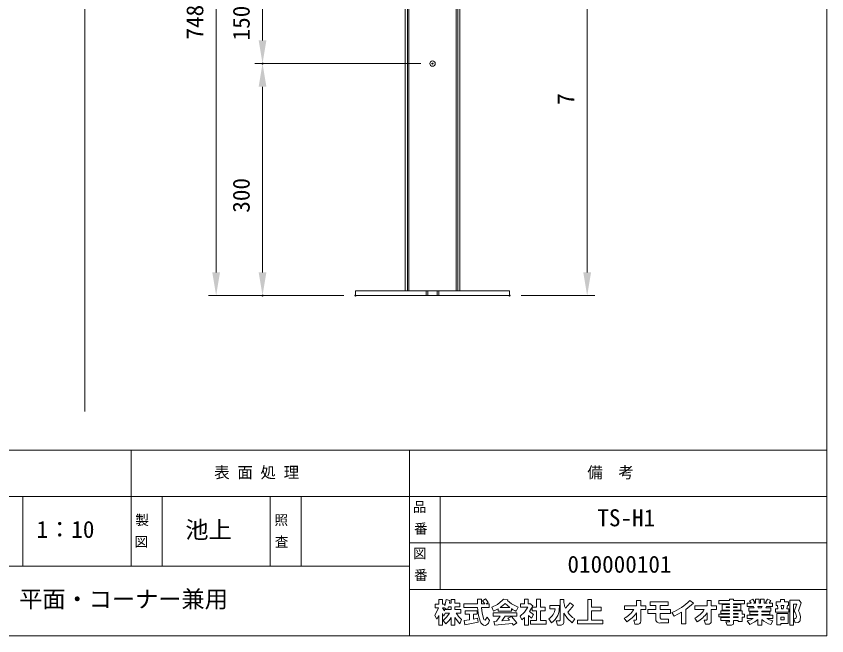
# Model space of a CAD drawing. Units: millimetres, scale not verified. Extents: x -203 to 203, y -143 to 143.
# Drawn here: x 93.1 to 198, y -138 to -57.9 of the extents above; entities that cross this region are included whole.
import ezdxf
from ezdxf.enums import TextEntityAlignment as Align

# ---------------------------------------------------------------- set-up
doc = ezdxf.new("R2010")
doc.units = ezdxf.units.MM
doc.header["$LTSCALE"] = 0.25
doc.header["$PDMODE"] = 32
doc.header["$PDSIZE"] = 0.125
for name, color, linetype, lineweight in [('0-1_DIMENSION_LINES$02_DIMENSI', 7, 'Continuous', 18), ('0-3_図面_FORMAT$03_TEXT', 7, 'Continuous', 18), ('0-4_図面_FORMAT$01_WAKU$OUT_LINE', 6, 'Continuous', 18), ('0-5_図面_FORMAT$01_WAKU$SUB_LINE', 7, 'Continuous', 18), ('0-6_図面_FORMAT$02_LOGO$01_MZ_LO', 7, 'Continuous', 18), ('0-8_DIMENSION_LINES$03_LINES', 7, 'Continuous', 18)]:
    doc.layers.add(name, color=color, linetype=linetype, lineweight=lineweight)
doc.layers.add('0-2_DEFPOINTS', color=7, linetype='Continuous')
doc.styles.add('ＭＳ ゴシック', font='')
doc.styles.get('ＭＳ ゴシック').set_extended_font_data('MS Gothic')

# ---------------------------------------------------------------- blocks, each defined once
blk = doc.blocks.new('D3')
at = {"layer": '0-1_DIMENSION_LINES$02_DIMENSI'}
for p, q in [((366.7465, 106.7), (378, 106.7)), ((377, 57.4998), (377, 103.7002)), ((368.4715, 54.5), (378, 54.5))]:
    blk.add_line(p, q, dxfattribs=at)
for points in [[(377.5, 103.7002), (376.5, 103.7002), (377, 106.7)], [(376.5, 57.4998), (377.5, 57.4998), (377, 54.5)]]:
    blk.add_solid(points, dxfattribs=at)
at = {"layer": '0-2_DEFPOINTS'}
for p in [(365.2465, 106.7), (377, 106.7), (366.9715, 54.5)]:
    blk.add_point(p, dxfattribs=at)
at = {"layer": '0-1_DIMENSION_LINES$02_DIMENSI', "style": 'ＭＳ ゴシック'}
blk.add_text('7', height=2.199, rotation=90, dxfattribs=at).set_placement((376, 79.1714), align=Align.BOTTOM_LEFT)
blk = doc.blocks.new('X77')
at = {"layer": '0-3_図面_FORMAT$03_TEXT', "style": 'ＭＳ ゴシック'}
for s, p in [('製', (318.5494, 24.4428)), ('図', (318.4514, 21.6315))]:
    blk.add_text(s, height=1.283, dxfattribs=at).set_placement(p, align=Align.BOTTOM_LEFT)
blk = doc.blocks.new('X78')
at = {"layer": '0-3_図面_FORMAT$03_TEXT', "style": 'ＭＳ ゴシック'}
for s, p in [('照', (336.5582, 24.4428)), ('査', (336.5932, 21.6315))]:
    blk.add_text(s, height=1.283, dxfattribs=at).set_placement(p, align=Align.BOTTOM_LEFT)
blk = doc.blocks.new('X79')
at = {"layer": '0-3_図面_FORMAT$03_TEXT', "style": 'ＭＳ ゴシック'}
for s, p in [('品', (354.4579, 26.1412)), ('番', (354.5997, 23.3299))]:
    blk.add_text(s, height=1.283, dxfattribs=at).set_placement(p, align=Align.BOTTOM_LEFT)
blk = doc.blocks.new('X80')
at = {"layer": '0-3_図面_FORMAT$03_TEXT', "style": 'ＭＳ ゴシック'}
for s, p in [('図', (354.4667, 20.1412)), ('番', (354.5997, 17.3299))]:
    blk.add_text(s, height=1.283, dxfattribs=at).set_placement(p, align=Align.BOTTOM_LEFT)
blk = doc.blocks.new('D21')
at = {"layer": '0-1_DIMENSION_LINES$02_DIMENSI'}
for p, q in [((355.4965, 84.5), (334, 84.5)), ((335, 81.5002), (335, 57.4998)), ((345.5215, 54.5), (334, 54.5))]:
    blk.add_line(p, q, dxfattribs=at)
for points in [[(335.5, 81.5002), (334.5, 81.5002), (335, 84.5)], [(334.5, 57.4998), (335.5, 57.4998), (335, 54.5)]]:
    blk.add_solid(points, dxfattribs=at)
at = {"layer": '0-2_DEFPOINTS'}
for p in [(356.9965, 84.5), (335, 54.5), (347.0215, 54.5)]:
    blk.add_point(p, dxfattribs=at)
at = {"layer": '0-1_DIMENSION_LINES$02_DIMENSI', "style": 'ＭＳ ゴシック'}
blk.add_text('300', height=2.199, rotation=90, dxfattribs=at).set_placement((334, 65.2143), align=Align.BOTTOM_LEFT)
blk = doc.blocks.new('D22')
at = {"layer": '0-1_DIMENSION_LINES$02_DIMENSI'}
for p, q in [((355.4965, 99.5), (334, 99.5)), ((335, 96.5002), (335, 87.4998)), ((355.4965, 84.5), (334, 84.5))]:
    blk.add_line(p, q, dxfattribs=at)
for points in [[(335.5, 96.5002), (334.5, 96.5002), (335, 99.5)], [(334.5, 87.4998), (335.5, 87.4998), (335, 84.5)]]:
    blk.add_solid(points, dxfattribs=at)
at = {"layer": '0-2_DEFPOINTS'}
for p in [(356.9965, 99.5), (335, 84.5), (356.9965, 84.5)]:
    blk.add_point(p, dxfattribs=at)
at = {"layer": '0-1_DIMENSION_LINES$02_DIMENSI', "style": 'ＭＳ ゴシック'}
blk.add_text('150', height=2.199, rotation=90, dxfattribs=at).set_placement((334, 87.5), align=Align.BOTTOM_LEFT)
blk = doc.blocks.new('D24')
at = {"layer": '0-1_DIMENSION_LINES$02_DIMENSI'}
for p, q in [((351.9465, 129.3), (328, 129.3)), ((329, 57.4998), (329, 126.3002)), ((345.5215, 54.5), (328, 54.5))]:
    blk.add_line(p, q, dxfattribs=at)
for points in [[(329.5, 126.3002), (328.5, 126.3002), (329, 129.3)], [(328.5, 57.4998), (329.5, 57.4998), (329, 54.5)]]:
    blk.add_solid(points, dxfattribs=at)
at = {"layer": '0-2_DEFPOINTS'}
for p in [(329, 129.3), (353.4465, 129.3), (347.0215, 54.5)]:
    blk.add_point(p, dxfattribs=at)
at = {"layer": '0-1_DIMENSION_LINES$02_DIMENSI', "style": 'ＭＳ ゴシック'}
blk.add_text('748', height=2.199, rotation=90, dxfattribs=at).set_placement((328, 87.6143), align=Align.BOTTOM_LEFT)

msp = doc.modelspace()

# ---------------------------------------------------------------- linework, layer by layer
at = {"layer": '0-4_図面_FORMAT$01_WAKU$OUT_LINE'}
for p, q in [((198, -114), (-198, -114)), ((198, -120), (-78, -120))]:
    msp.add_line(p, q, dxfattribs=at)
msp.add_lwpolyline([(-198, -138), (198, -138), (198, 138), (-198, 138)], close=True, dxfattribs=at)
at = {"layer": '0-5_図面_FORMAT$01_WAKU$SUB_LINE'}
for p, q in [((108, -129), (108, -114)), ((144, -114), (144, -138)), ((94, -129), (94, -120)), ((112, -129), (112, -120)), ((126, -120), (126, -129)), ((130, -120), (130, -129)), ((148, -132), (148, -120)), ((144, -126), (198, -126)), ((12, -129), (144, -129)), ((144, -132), (198, -132))]:
    msp.add_line(p, q, dxfattribs=at)
at = {"layer": '0-6_図面_FORMAT$02_LOGO$01_MZ_LO'}
for p, q in [((148.5778, -134.1112), (148.7787, -133.3218)), ((148.5778, -133.9246), (148.5778, -134.1112)), ((148.7787, -133.3218), (149.2524, -133.451)), ((149.2524, -133.451), (149.1806, -133.7955)), ((153.4438, -133.4797), (153.8313, -133.2213)), ((153.7452, -133.8816), (153.4438, -133.4797)), ((153.8313, -133.2213), (154.0323, -133.4366)), ((154.0323, -133.4366), (154.2045, -133.695)), ((154.6495, -134.2978), (155.4103, -133.939)), ((155.4103, -133.939), (156.0562, -133.4079)), ((156.0849, -134.0825), (155.7261, -134.3553)), ((156.372, -133.8098), (156.0849, -134.0825)), ((157.0036, -134.3553), (156.372, -133.8098)), ((156.6878, -133.4366), (157.2045, -133.8816)), ((157.2045, -133.8816), (158.0514, -134.2835)), ((159.9605, -134.1112), (159.8026, -134.4414)), ((163.9797, -133.695), (164.0514, -134.0538)), ((164.0546, -134.065), (164.0805, -134.1556)), ((180.7452, -133.7955), (179.7835, -134.6136)), ((180.2859, -133.4222), (180.7452, -133.7955)), ((190.061, -133.6806), (190.3194, -133.2644)), ((190.3194, -133.2644), (190.7787, -133.451)), ((190.7787, -133.451), (190.5634, -133.7811)), ((147.2715, -135.3888), (147.7739, -134.3696)), ((148.8361, -135.561), (149.1806, -135.0586)), ((152.9557, -135.3744), (152.8122, -134.3409)), ((153.3433, -134.3409), (153.4151, -135.0586)), ((153.4151, -135.0586), (153.573, -135.7189)), ((154.8792, -134.8002), (154.6495, -134.2978)), ((155.4964, -134.5132), (154.8792, -134.8002)), ((155.7261, -134.3553), (157.0036, -134.3553)), ((157.6238, -134.742), (157.5294, -134.6991)), ((157.7787, -134.7961), (157.7309, -134.7819)), ((158.0514, -134.2835), (157.7931, -134.8002)), ((158.3242, -135.4462), (158.8983, -134.9294)), ((158.8983, -134.9294), (159.3289, -134.3122)), ((159.8026, -134.4414), (159.5443, -134.8433)), ((159.5443, -134.8433), (160.0467, -135.2309)), ((160.0467, -135.2309), (159.8026, -135.7333)), ((162.616, -135.2452), (162.7883, -134.9007)), ((162.7883, -134.9007), (162.86, -134.5275)), ((163.9797, -135.0873), (163.9797, -136.2787)), ((164.439, -135.762), (163.9797, -135.0873)), ((173.3959, -135.8194), (173.3959, -135.0156)), ((178.262, -135.4749), (177.9605, -134.9725)), ((179.2237, -134.9581), (178.262, -135.4749)), ((182.5251, -135.8194), (182.5251, -135.0156)), ((194.4821, -135.0443), (194.6112, -135.5179)), ((147.5443, -135.8624), (147.2715, -135.3888)), ((147.7883, -135.3888), (147.5443, -135.8624)), ((148.3624, -136.006), (148.8361, -135.561)), ((148.7213, -136.4366), (148.3624, -136.006)), ((150.5156, -136.4653), (149.8696, -135.6471)), ((150.7596, -135.9055), (150.5156, -136.4653)), ((152.884, -136.2356), (151.1758, -136.5658)), ((153.1567, -136.0921), (152.9557, -135.3744)), ((153.8026, -135.9773), (154.0467, -135.5754)), ((157.1902, -135.5036), (157.9079, -136.3361)), ((158.5395, -135.9486), (158.3242, -135.4462)), ((158.8983, -135.6184), (158.5395, -135.9486)), ((159.8026, -135.7333), (159.4151, -135.36)), ((162.4007, -136.3074), (162.0275, -135.8194)), ((163.9797, -136.2787), (163.8792, -136.5084)), ((165.0562, -136.3074), (164.439, -135.762)), ((165.3864, -135.805), (165.0562, -136.3074)), ((172.1184, -136.1926), (171.8026, -135.7189)), ((173.0227, -135.9916), (173.2524, -135.9773)), ((176.439, -135.6902), (176.5538, -135.8337)), ((181.2476, -136.1926), (180.9318, -135.7189)), ((182.1519, -135.9916), (182.3816, -135.9773)), ((187.6782, -136.0778), (188.1663, -135.9199)), ((188.0371, -136.5371), (187.6782, -136.0778)), ((188.6974, -136.2069), (188.0371, -136.5371)), ((188.1663, -135.9199), (188.4677, -135.7476)), ((189.0993, -135.8768), (188.6974, -136.2069)), ((190.2333, -135.7476), (190.5778, -135.9342)), ((190.5778, -135.9342), (191.0371, -136.0778)), ((191.0371, -136.0778), (190.7787, -136.5514)), ((193.7356, -135.805), (194.0084, -135.7476)), ((193.9079, -136.3361), (193.7356, -135.805)), ((194.3098, -136.2787), (193.9079, -136.3361)), ((194.0084, -135.7476), (194.0801, -135.5179)), ((194.4677, -136.1639), (194.3098, -136.2787)), ((194.4717, -136.1598), (194.4717, -136.1598)), ((194.5312, -136.0853), (194.5131, -136.1106)), ((194.5671, -135.9957), (194.5592, -136.026)), ((194.6112, -135.5179), (194.5682, -135.9916)), ((157.305, -136.3935), (155.0371, -136.6232)), ((157.4486, -136.6089), (157.305, -136.3935)), ((157.9079, -136.3361), (157.4486, -136.6089)), ((163.8792, -136.5084), (163.6352, -136.6089))]:
    msp.add_line(p, q, dxfattribs=at)
for points in [[(147.7739, -134.3696), (147.3289, -134.3696), (147.3289, -133.9246), (147.7883, -133.9246), (147.7883, -133.3074), (148.2763, -133.3074), (148.2763, -133.9246), (148.5778, -133.9246)], [(149.1806, -133.7955), (149.3959, -133.7955), (149.3959, -133.3218), (149.8696, -133.3218), (149.8696, -133.7955), (150.5299, -133.7955), (150.5299, -134.2548), (149.8696, -134.2548), (149.8696, -134.5993), (150.6734, -134.5993), (150.6734, -135.0586), (150.0706, -135.0586)], [(152.8122, -134.3409), (151.0323, -134.3409), (151.0323, -133.8816), (152.7978, -133.8816), (152.7978, -133.2787), (153.3289, -133.2787), (153.3289, -133.8816), (153.7452, -133.8816)], [(154.2045, -133.695), (153.9175, -133.8816), (154.3337, -133.8816), (154.3337, -134.3409), (153.3433, -134.3409)], [(156.0562, -133.4079), (156.1854, -133.25), (156.7452, -133.3648), (156.6878, -133.4366)], [(159.3289, -134.3122), (158.3816, -134.3122), (158.3816, -133.8672), (158.8983, -133.8672), (158.8983, -133.2644), (159.3864, -133.2644), (159.3864, -133.8672), (159.5586, -133.8672), (159.573, -133.8385), (159.9605, -134.1112)], [(162.86, -134.5275), (162.1711, -134.5275), (162.1711, -134.0682), (163.4055, -134.0682), (163.4055, -134.2404)], [(163.4916, -135.9199), (163.4916, -133.3218), (163.9797, -133.3218), (163.9797, -133.695)], [(164.2093, -134.427), (164.5108, -134.0825), (164.7835, -133.7237), (165.2141, -134.0969), (164.7835, -134.5993), (164.4821, -134.9294)], [(173.0227, -134.6136), (171.817, -134.6136), (171.817, -134.1256), (173.3959, -134.1256), (173.3959, -133.4222), (173.927, -133.4222), (173.927, -134.1256), (174.6017, -134.1256), (174.6017, -134.6136), (173.927, -134.6136), (173.927, -136.1208)], [(174.8457, -135.1017), (174.8457, -134.5849), (175.8648, -134.5849), (175.8648, -134.0969), (175.1615, -134.0969), (175.1615, -133.5945), (177.4581, -133.5945), (177.4581, -134.0969), (176.439, -134.0969), (176.439, -134.5849), (177.7596, -134.5849), (177.7596, -135.1017), (176.439, -135.1017), (176.439, -135.6902)], [(182.1519, -134.6136), (180.9462, -134.6136), (180.9462, -134.1256), (182.5251, -134.1256), (182.5251, -133.4222), (183.0562, -133.4222), (183.0562, -134.1256), (183.7309, -134.1256), (183.7309, -134.6136), (183.0562, -134.6136), (183.0562, -136.1208)], [(185.4246, -136.0634), (185.4246, -136.006), (184.2763, -136.006), (184.2763, -135.6471), (185.4246, -135.6471), (185.4246, -135.561), (184.0179, -135.561), (184.0179, -135.2022), (185.4246, -135.2022), (185.4246, -135.116), (184.2763, -135.116), (184.2763, -134.7572), (185.4246, -134.7572), (185.4246, -134.6854), (184.4773, -134.6854), (184.4773, -133.939), (185.4246, -133.939), (185.4246, -133.8529), (184.0179, -133.8529), (184.0179, -133.451), (185.4246, -133.451)], [(185.4246, -133.451), (185.4246, -133.25), (185.9414, -133.25), (185.9414, -133.451), (187.3337, -133.451), (187.3337, -133.8529), (185.9414, -133.8529), (185.9414, -133.939), (186.8888, -133.939), (186.8888, -134.6854), (185.9414, -134.6854), (185.9414, -134.7572), (187.0323, -134.7572), (187.0323, -135.2022), (187.3481, -135.2022), (187.3481, -135.5754), (187.0323, -135.5754), (187.0323, -136.1352), (186.5156, -136.1352), (186.5156, -136.006), (185.9414, -136.006), (185.9414, -136.2931)], [(188.4677, -135.7476), (187.6926, -135.7476), (187.6926, -135.3313), (189.0993, -135.3313), (189.0993, -135.2452), (188.0514, -135.2452), (188.0514, -134.9007), (189.0993, -134.9007), (189.0993, -134.8002), (187.9222, -134.8002), (187.9222, -134.3983), (188.5969, -134.3983), (188.5251, -134.2261), (187.6782, -134.2261), (187.6782, -133.7811), (188.2237, -133.7811), (188.0084, -133.4653), (188.4246, -133.2787), (188.7117, -133.695), (188.5395, -133.7811), (188.7978, -133.7811), (188.7978, -133.2644), (189.2715, -133.2644), (189.2715, -133.7811), (189.4438, -133.7811), (189.4438, -133.2644), (189.9031, -133.2644), (189.9031, -133.7811), (190.305, -133.7811), (190.061, -133.6806)], [(190.5634, -133.7811), (190.9797, -133.7811), (190.9797, -134.2261), (190.2045, -134.2261), (190.1184, -134.3983), (190.7787, -134.3983), (190.7787, -134.8002), (189.6017, -134.8002), (189.6017, -134.9007), (190.6208, -134.9007), (190.6208, -135.2452), (189.6017, -135.2452), (189.6017, -135.3313), (191.0084, -135.3313), (191.0084, -135.7476), (190.2333, -135.7476)], [(193.7931, -134.8146), (194.1089, -133.8959), (193.7069, -133.8959), (193.7069, -136.6089), (193.2045, -136.6089), (193.2045, -133.4079), (194.4246, -133.4079), (194.6974, -133.7524), (194.3385, -134.7715), (194.4821, -135.0443)], [(149.1806, -135.0586), (148.6352, -135.0586), (148.4773, -135.4749), (148.2763, -135.1304), (148.2763, -136.6089), (147.7883, -136.6089), (147.7883, -135.3888)], [(151.1758, -136.5658), (151.0754, -136.0347), (151.7931, -135.9486), (151.7931, -135.2165), (151.2333, -135.2165), (151.2333, -134.7715), (152.7691, -134.7715), (152.7691, -135.2165), (152.2955, -135.2165)], [(152.2955, -135.2165), (152.2955, -135.8481), (152.7978, -135.7333), (152.884, -136.2356)], [(155.0371, -136.6232), (154.9366, -136.1352), (155.2811, -136.1208), (155.7404, -135.4749), (154.8218, -135.4749), (154.8218, -135.0156), (157.8792, -135.0156), (157.8792, -135.4749), (156.4007, -135.4749), (155.9701, -136.0778), (156.9318, -135.9629), (156.7452, -135.7333), (157.1902, -135.5036)], [(157.2045, -134.4844), (157.2045, -134.8146), (155.4964, -134.8146), (155.4964, -134.5132)], [(157.2589, -134.5297), (157.2179, -134.4956), (157.2179, -134.4956)], [(164.1582, -134.3384), (164.2052, -134.4198), (164.2093, -134.427)], [(175.8648, -135.805), (175.8648, -135.1017), (174.8457, -135.1017)], [(179.7835, -134.6136), (179.7835, -136.4653), (179.2237, -136.4653), (179.2237, -134.9581)], [(149.8696, -135.6471), (149.8696, -136.6089), (149.3959, -136.6089), (149.3959, -135.6184)], [(154.0467, -135.5754), (154.3768, -136.0347), (154.2907, -136.2213)], [(159.4151, -135.36), (159.4151, -136.6089), (158.8983, -136.6089), (158.8983, -135.6184)], [(163.6352, -136.6089), (163.1471, -136.6089), (162.9892, -136.0634), (163.3481, -136.0634)], [(173.4964, -136.4797), (173.1663, -136.4797), (173.0227, -135.9916)], [(176.5538, -135.8337), (177.5299, -135.8337), (177.5012, -136.3361), (176.4821, -136.3361)], [(182.6256, -136.4797), (182.2955, -136.4797), (182.1519, -135.9916)], [(185.6543, -136.6232), (185.1089, -136.6232), (184.9366, -136.1926), (185.2955, -136.1926)], [(189.6017, -135.9055), (189.6017, -136.6089), (189.0993, -136.6089), (189.0993, -135.8768)]]:
    msp.add_lwpolyline(points, dxfattribs=at)
for points in [[(159.6591, -136.0347), (160.4629, -136.0347), (160.4629, -134.7715), (159.8888, -134.7715), (159.8888, -134.2978), (160.4629, -134.2978), (160.4629, -133.2787), (160.9653, -133.2787), (160.9653, -134.2978), (161.5682, -134.2978), (161.5682, -134.7715), (160.9653, -134.7715), (160.9653, -136.0347), (161.7117, -136.0347), (161.7117, -136.494), (159.6591, -136.494)], [(165.7309, -135.9916), (167.0658, -135.9916), (167.0658, -133.2931), (167.5538, -133.2931), (167.5538, -134.3122), (168.8026, -134.3122), (168.8026, -134.7859), (167.5538, -134.7859), (167.5538, -135.9916), (169.0323, -135.9916), (169.0323, -136.4653), (165.7309, -136.4653)], [(189.5586, -134.3983), (189.6447, -134.2261), (189.0706, -134.2261), (189.1423, -134.3983)], [(191.3816, -134.9438), (191.3816, -134.5132), (191.683, -134.5132), (191.6112, -134.0825), (191.4533, -134.0825), (191.4533, -133.6232), (192.0275, -133.6232), (192.0275, -133.3218), (192.5443, -133.3218), (192.5443, -133.6232), (193.0467, -133.6232), (193.0467, -134.0825), (192.9318, -134.0825), (192.8313, -134.5132), (193.1041, -134.5132), (193.1041, -134.9438)], [(192.1567, -134.5132), (192.3577, -134.5132), (192.4438, -134.0825), (192.0849, -134.0825)], [(148.5347, -134.7715), (148.5347, -134.5993), (148.8648, -134.5993), (148.506, -134.3696), (148.2907, -134.3696)], [(148.9222, -134.5993), (149.3959, -134.5993), (149.3959, -134.2548), (149.0514, -134.2548)], [(184.9797, -134.3553), (185.4246, -134.3553), (185.4246, -134.2404), (184.9797, -134.2404)], [(185.9414, -134.3553), (186.3864, -134.3553), (186.3864, -134.2404), (185.9414, -134.2404)], [(185.9414, -135.2022), (186.5156, -135.2022), (186.5156, -135.116), (185.9414, -135.116)], [(191.5538, -135.116), (193.0179, -135.116), (193.0179, -136.4079), (192.0706, -136.4079), (192.0706, -136.5658), (191.5538, -136.5658)], [(185.9414, -135.6471), (186.5156, -135.6471), (186.5156, -135.561), (185.9414, -135.561)], [(192.0706, -135.9486), (192.5012, -135.9486), (192.5012, -135.5754), (192.0706, -135.5754)]]:
    msp.add_lwpolyline(points, close=True, dxfattribs=at)
for centre, radius, start, end in [((164.9066, -133.8206), 0.8864, 195.25512, 196.00269), ((164.8635, -133.931), 0.8145, 196.00269, 210.01023), ((176.0974, -129.6586), 5.631, 289.32171, 318.05843), ((152.3644, -133.8962), 2.5716, 206.87476, 231.38604), ((158.4077, -133.0625), 1.8626, 229.76364, 230.29804), ((158.0256, -133.6062), 1.2003, 230.29804, 245.57756), ((157.9651, -133.9903), 0.8256, 245.57756, 253.51907), ((158.233, -133.2603), 1.6016, 253.51907, 254.0546), ((160.9959, -134.1732), 1.9427, 302.07579, 326.50958), ((160.6179, -134.2986), 2.7882, 337.30319, 1.19487), ((166.5579, -133.6903), 2.4175, 210.83396, 241.01413), ((170.3287, -132.8658), 3.2114, 297.32097, 327.02478), ((170.3371, -132.9774), 3.6756, 298.98767, 326.32407), ((179.4579, -132.8658), 3.2114, 297.32097, 327.02478), ((179.4663, -132.9774), 3.6756, 298.98767, 326.32407), ((192.769, -135.6429), 1.3171, 5.44194, 38.96502), ((147.0314, -134.356), 2.6804, 309.08318, 331.90147), ((153.8443, -135.9498), 0.7021, 191.69506, 270.11722), ((153.8013, -135.7472), 0.2301, 172.93048, 270.3366), ((153.6475, -136.0019), 0.6795, 286.95592, 341.1657), ((161.2812, -134.5597), 2.0755, 302.64027, 336.88701), ((163.3761, -135.9479), 0.1189, 256.36561, 13.63439), ((173.2564, -135.8367), 0.1406, 268.35711, 7.09551), ((173.5739, -136.1348), 0.3534, 257.33697, 2.27417), ((176.3715, -135.8404), 0.5079, 176.00409, 282.57421), ((182.3856, -135.8367), 0.1406, 268.35711, 7.09551), ((182.7031, -136.1348), 0.3534, 257.33697, 2.27417), ((185.3253, -136.0932), 0.1037, 253.30404, 16.69596), ((185.6693, -136.3464), 0.2772, 266.89001, 11.09182), ((191.5944, -133.6697), 2.9949, 228.28998, 254.19577), ((194.0664, -135.7625), 0.5676, 315, 315.57863), ((194.1706, -135.8647), 0.4216, 315.57863, 324.32577), ((194.3846, -135.98), 0.1806, 324.32577, 345.26591), ((194.2305, -135.9072), 0.3481, 345.26591, 345.96376)]:
    msp.add_arc(centre, radius, start, end, dxfattribs=at)
at = {"layer": '0-8_DIMENSION_LINES$03_LINES'}
for p, q in [((102, 133), (102, -109)), ((143.4465, -22.7), (143.4465, -93.4)), ((143.7365, -22.7), (143.7365, -93.4)), ((143.9365, -22.7), (143.9365, -93.4)), ((150.0565, -93.4), (150.0565, -22.7)), ((150.2565, -22.7), (150.2565, -93.4)), ((150.5465, -22.7), (150.5465, -93.4)), ((137.0215, -93.4), (146.1802, -93.4)), ((146.1802, -93.4), (146.3965, -93.4)), ((146.1802, -94), (146.1802, -93.4)), ((147.5965, -93.4), (146.3965, -93.4)), ((147.5965, -94), (146.3965, -94)), ((147.5965, -94), (147.5965, -93.4)), ((147.5965, -93.4), (147.8128, -93.4)), ((147.8128, -94), (147.5965, -94)), ((147.8128, -93.4), (156.9715, -93.4)), ((147.8128, -93.4), (147.8128, -94)), ((147.8128, -94), (156.9715, -94)), ((156.9715, -93.4), (156.9715, -94))]:
    msp.add_line(p, q, dxfattribs=at)
for points in [[(137.0215, -93.4), (137.0215, -94), (146.1802, -94)], [(146.3965, -93.4), (146.3965, -94), (146.1802, -94)]]:
    msp.add_lwpolyline(points, dxfattribs=at)
msp.add_circle((146.9965, -64), 0.35, dxfattribs=at)

# ---------------------------------------------------------------- block references
at = {"layer": '0-1_DIMENSION_LINES$02_DIMENSI'}
for name in ['D24', 'D3', 'D22', 'D21']:
    msp.add_blockref(name, (-210, -148.5), dxfattribs=at)
at = {"layer": '0-3_図面_FORMAT$03_TEXT'}
for name in ['X79', 'X77', 'X78', 'X80']:
    msp.add_blockref(name, (-210, -148.5), dxfattribs=at)

# ---------------------------------------------------------------- texts
at = {"layer": '0-3_図面_FORMAT$03_TEXT', "style": 'ＭＳ ゴシック'}
for s, height, p in [('表 面 処 理', 1.466, (118.743, -118.0466)), ('備\u3000考', 1.466, (167.0246, -118.0466)), ('TS-H1', 2.199, (168.3186, -124.5023)), ('1：10', 2.199, (95.7668, -126.0023)), ('池上', 2.199, (115.0097, -126.0459)), ('010000101', 2.199, (164.4486, -130.5023)), ('まっててね H1 平面・コーナー兼用', 2.199, (72.5411, -135.0198))]:
    msp.add_text(s, height=height, dxfattribs=at).set_placement(p, align=Align.BOTTOM_LEFT)

doc.saveas('drawing.dxf')
